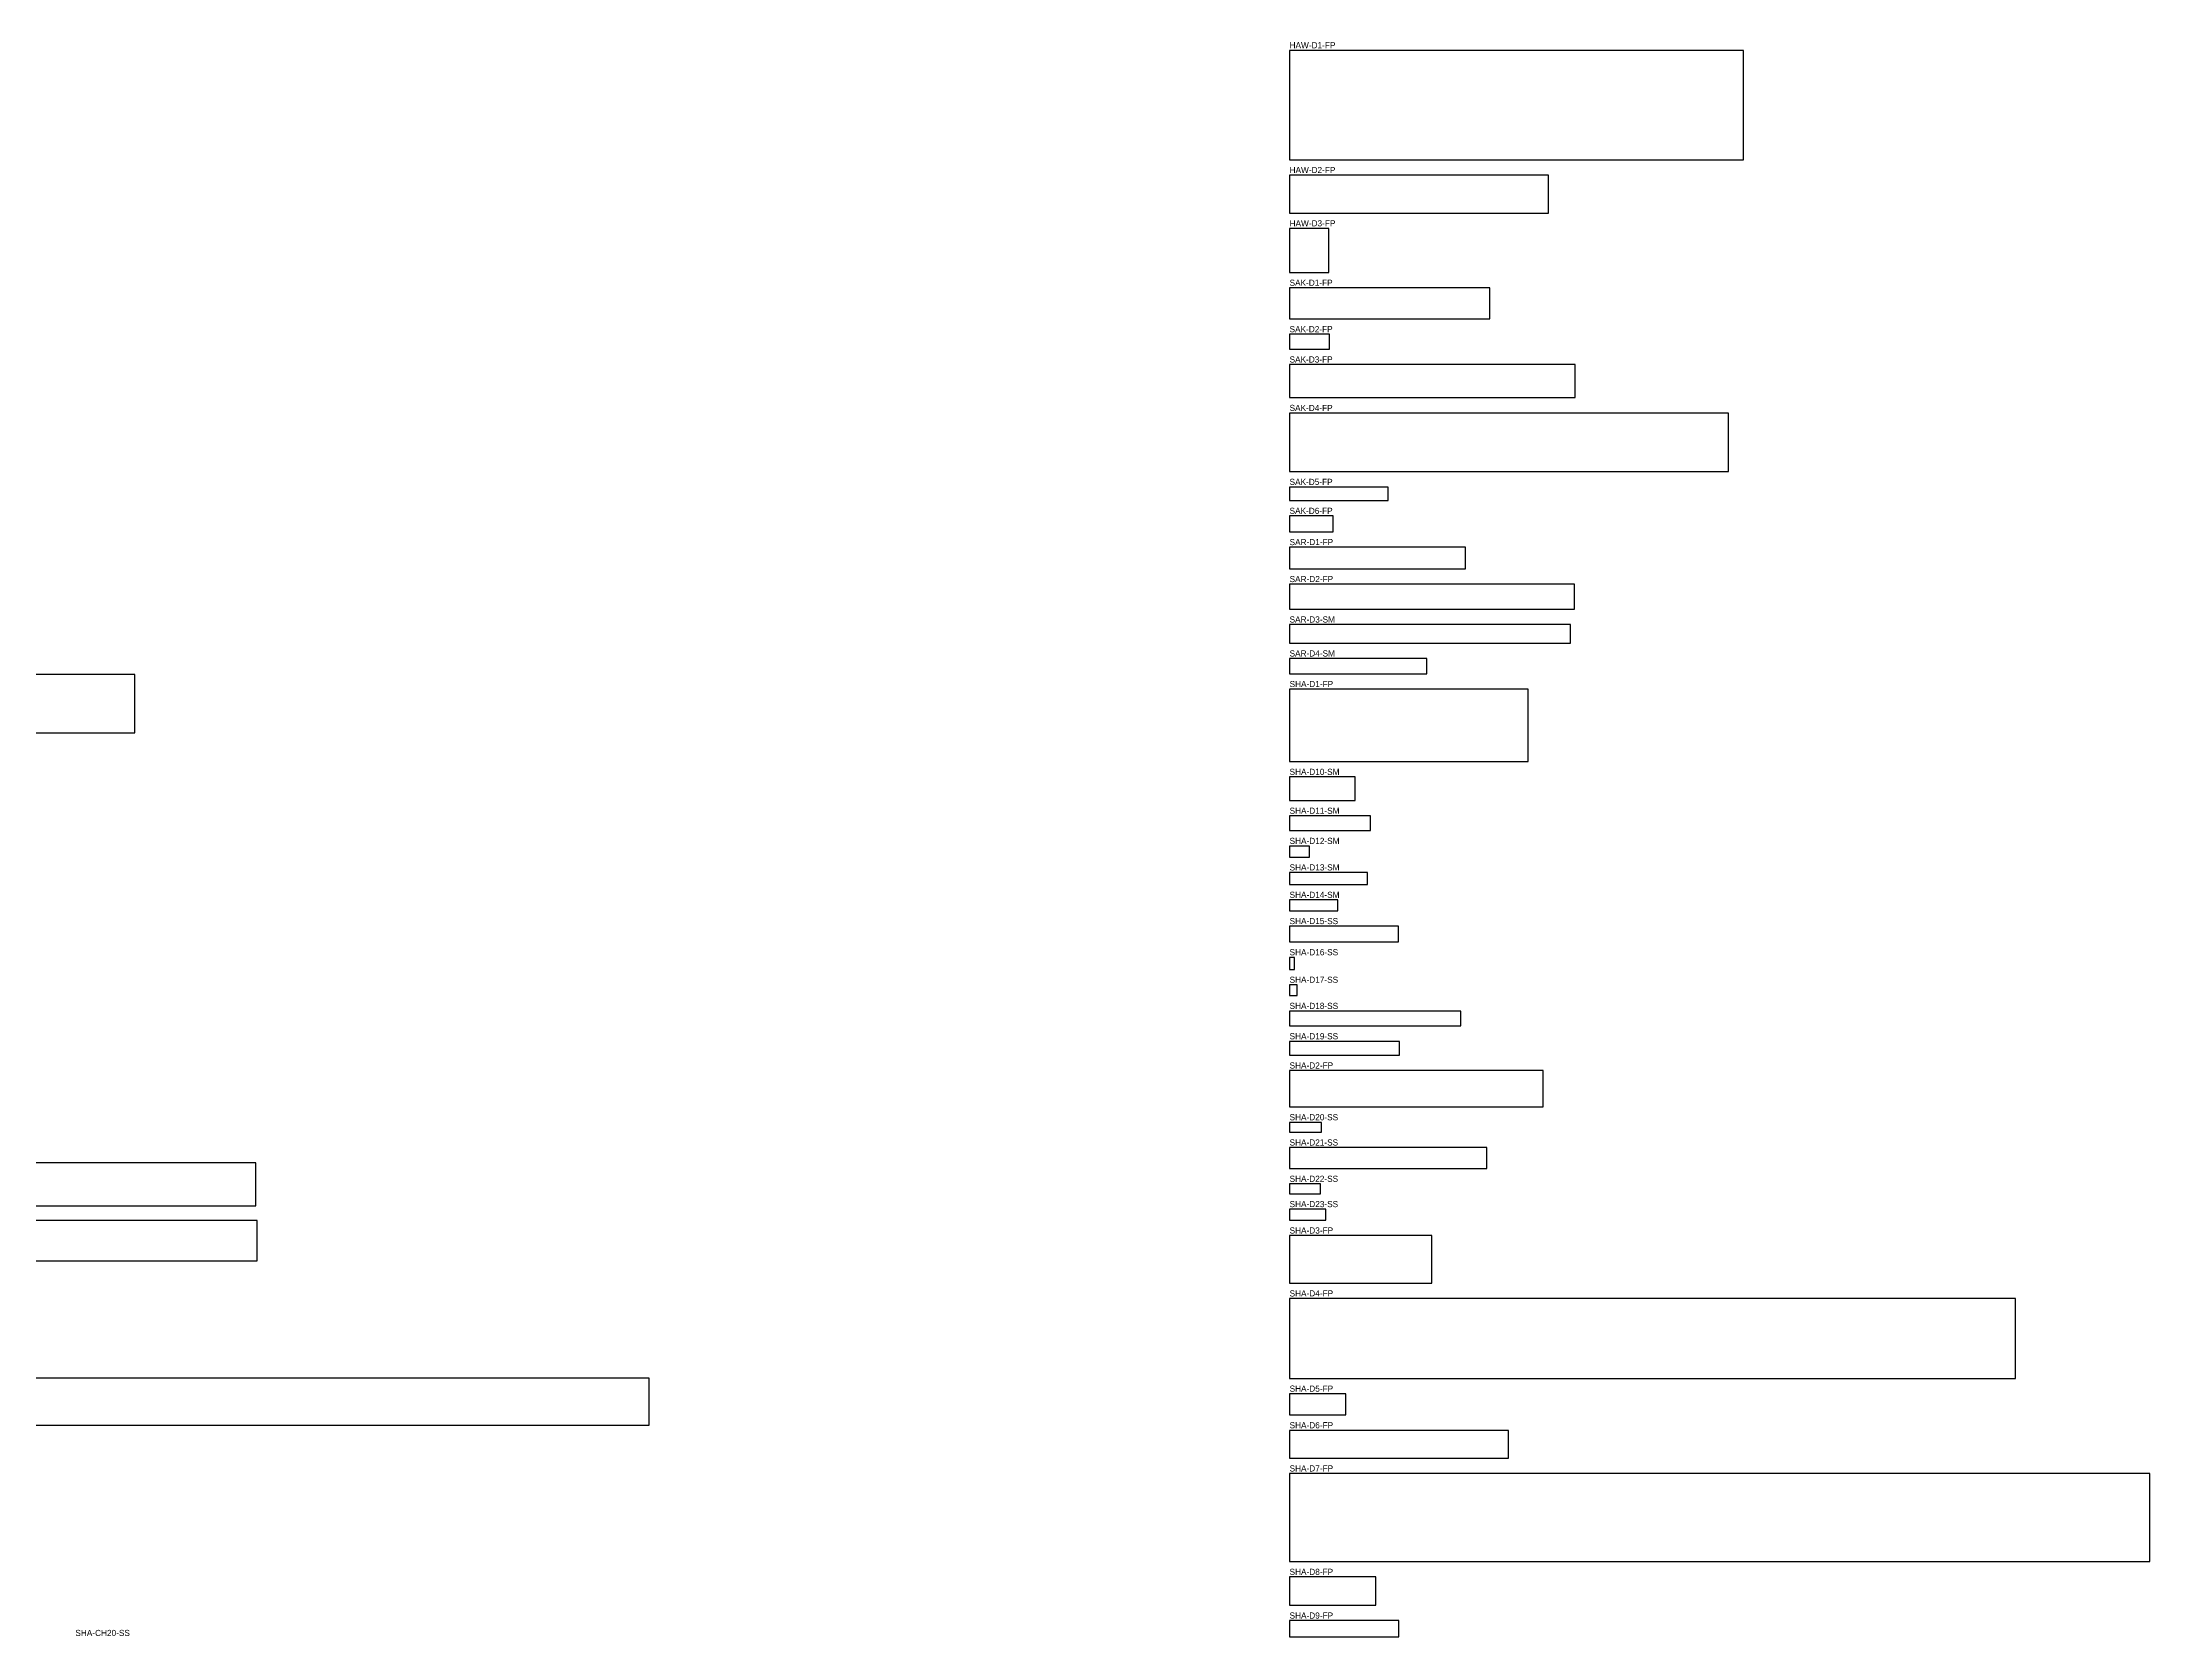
# Model space of a CAD drawing. Header units: metres. Extents: x 461274 to 520319, y 2645886 to 2678000.
# Drawn here: x 499812 to 520319, y 2661413 to 2676936 of the extents above; entities that cross this region are included whole.
import ezdxf

# ---------------------------------------------------------------- set-up
doc = ezdxf.new("R2010")
doc.units = ezdxf.units.M

msp = doc.modelspace()

# ---------------------------------------------------------------- linework, layer by layer
at = {"layer": 'PV_CH'}
for points in [[(490796.79, 2670212.88), (500713.49, 2670212.88), (500713.49, 2670780.58), (490796.79, 2670780.58)], [(495401.98, 2665609.08), (501889.28, 2665609.08), (501889.28, 2666026.48), (495401.98, 2666026.48)], [(495097.18, 2665073.89), (501904.98, 2665073.89), (501904.98, 2665464.59), (495097.18, 2665464.59)], [(497417.65, 2663473.94), (505718.85, 2663473.94), (505718.85, 2663930.54), (497417.65, 2663930.54)]]:
    msp.add_lwpolyline(points, close=True, dxfattribs=at)
at = {"layer": 'PV_D'}
for points in [[(511948.44, 2675790.97), (516364.54, 2675790.97), (516364.54, 2676855.77), (511948.44, 2676855.77)], [(511948.44, 2675272.17), (514467.84, 2675272.17), (514467.84, 2675640.97), (511948.44, 2675640.97)], [(511948.44, 2674693.67), (512329.94, 2674693.67), (512329.94, 2675122.17), (511948.44, 2675122.17)], [(511948.44, 2674241.67), (513896.64, 2674241.67), (513896.64, 2674543.67), (511948.44, 2674543.67)], [(511948.44, 2673947.07), (512337.14, 2673947.07), (512337.14, 2674091.67), (511948.44, 2674091.67)], [(511948.44, 2673475.17), (514728.54, 2673475.17), (514728.54, 2673797.07), (511948.44, 2673797.07)], [(511948.44, 2672755.17), (516220.44, 2672755.17), (516220.44, 2673325.17), (511948.44, 2673325.17)], [(511948.44, 2672473.47), (512906.44, 2672473.47), (512906.44, 2672605.17), (511948.44, 2672605.17)], [(511948.44, 2672169.47), (512373.34, 2672169.47), (512373.34, 2672323.47), (511948.44, 2672323.47)], [(511948.44, 2671809.77), (513661.24, 2671809.77), (513661.24, 2672019.47), (511948.44, 2672019.47)], [(511948.44, 2671416.17), (514719.44, 2671416.17), (514719.44, 2671659.77), (511948.44, 2671659.77)], [(511948.44, 2671085.47), (514682.74, 2671085.47), (514682.74, 2671266.17), (511948.44, 2671266.17)], [(511948.44, 2670787.87), (513285.34, 2670787.87), (513285.34, 2670935.47), (511948.44, 2670935.47)], [(511948.44, 2669932.87), (514268.34, 2669932.87), (514268.34, 2670637.87), (511948.44, 2670637.87)], [(511948.44, 2669554.27), (512586.94, 2669554.27), (512586.94, 2669782.87), (511948.44, 2669782.87)], [(511948.44, 2669260.67), (512735.04, 2669260.67), (512735.04, 2669404.27), (511948.44, 2669404.27)], [(511948.44, 2669003.07), (512142.34, 2669003.07), (512142.34, 2669110.67), (511948.44, 2669110.67)], [(511948.44, 2668735.97), (512706.44, 2668735.97), (512706.44, 2668853.07), (511948.44, 2668853.07)], [(511948.44, 2668480.57), (512418.34, 2668480.57), (512418.34, 2668585.97), (511948.44, 2668585.97)], [(511948.44, 2668177.17), (513006.74, 2668177.17), (513006.74, 2668330.57), (511948.44, 2668330.57)], [(511948.44, 2667909.47), (511995.74, 2667909.47), (511995.74, 2668027.17), (511948.44, 2668027.17)], [(511948.44, 2667654.67), (512020.84, 2667654.67), (512020.84, 2667759.47), (511948.44, 2667759.47)], [(511948.44, 2667359.47), (513616.24, 2667359.47), (513616.24, 2667504.67), (511948.44, 2667504.67)], [(511948.44, 2667074.97), (513017.34, 2667074.97), (513017.34, 2667209.47), (511948.44, 2667209.47)], [(511948.44, 2666571.07), (514414.34, 2666571.07), (514414.34, 2666924.97), (511948.44, 2666924.97)], [(511948.44, 2666325.37), (512257.54, 2666325.37), (512257.54, 2666421.07), (511948.44, 2666421.07)], [(511948.44, 2665971.97), (513868.74, 2665971.97), (513868.74, 2666175.37), (511948.44, 2666175.37)], [(511948.44, 2665725.67), (512248.44, 2665725.67), (512248.44, 2665821.97), (511948.44, 2665821.97)], [(511948.44, 2665468.77), (512301.34, 2665468.77), (512301.34, 2665575.67), (511948.44, 2665575.67)], [(511948.44, 2664856.07), (513332.14, 2664856.07), (513332.14, 2665318.77), (511948.44, 2665318.77)], [(511948.44, 2663929.27), (519012.44, 2663929.27), (519012.44, 2664706.07), (511948.44, 2664706.07)], [(511948.44, 2663572.87), (512496.54, 2663572.87), (512496.54, 2663779.27), (511948.44, 2663779.27)], [(511948.44, 2663152.57), (514079.84, 2663152.57), (514079.84, 2663422.87), (511948.44, 2663422.87)], [(511948.44, 2662145.77), (520318.54, 2662145.77), (520318.54, 2663002.57), (511948.44, 2663002.57)], [(511948.44, 2661720.67), (512786.44, 2661720.67), (512786.44, 2661995.77), (511948.44, 2661995.77)], [(511948.44, 2661412.97), (513011.34, 2661412.97), (513011.34, 2661570.67), (511948.44, 2661570.67)]]:
    msp.add_lwpolyline(points, close=True, dxfattribs=at)

# ---------------------------------------------------------------- texts
at = {"layer": 'PV_CH'}
msp.add_text('SHA-CH20-SS', height=60, dxfattribs=at).set_placement((500134.65, 2661420.96))
at = {"layer": 'PV_D'}
for s, p in [('HAW-D1-FP', (511948.44, 2676875.77)), ('HAW-D2-FP', (511948.44, 2675660.97)), ('HAW-D3-FP', (511948.44, 2675142.17)), ('SAK-D1-FP', (511948.44, 2674563.67)), ('SAK-D2-FP', (511948.44, 2674111.67)), ('SAK-D3-FP', (511948.44, 2673817.07)), ('SAK-D4-FP', (511948.44, 2673345.17)), ('SAK-D5-FP', (511948.44, 2672625.17)), ('SAK-D6-FP', (511948.44, 2672343.47)), ('SAR-D1-FP', (511948.44, 2672039.47)), ('SAR-D2-FP', (511948.44, 2671679.77)), ('SAR-D3-SM', (511948.44, 2671286.17)), ('SAR-D4-SM', (511948.44, 2670955.47)), ('SHA-D1-FP', (511948.44, 2670657.87)), ('SHA-D10-SM', (511948.44, 2669802.87)), ('SHA-D11-SM', (511948.44, 2669424.27)), ('SHA-D12-SM', (511948.44, 2669130.67)), ('SHA-D13-SM', (511948.44, 2668873.07)), ('SHA-D14-SM', (511948.44, 2668605.97)), ('SHA-D15-SS', (511948.44, 2668350.57)), ('SHA-D16-SS', (511948.44, 2668047.17)), ('SHA-D17-SS', (511948.44, 2667779.47)), ('SHA-D18-SS', (511948.44, 2667524.67)), ('SHA-D19-SS', (511948.44, 2667229.47)), ('SHA-D2-FP', (511948.44, 2666944.97)), ('SHA-D20-SS', (511948.44, 2666441.07)), ('SHA-D21-SS', (511948.44, 2666195.37)), ('SHA-D22-SS', (511948.44, 2665841.97)), ('SHA-D23-SS', (511948.44, 2665595.67)), ('SHA-D3-FP', (511948.44, 2665338.77)), ('SHA-D4-FP', (511948.44, 2664726.07)), ('SHA-D5-FP', (511948.44, 2663799.27)), ('SHA-D6-FP', (511948.44, 2663442.87)), ('SHA-D7-FP', (511948.44, 2663022.57)), ('SHA-D8-FP', (511948.44, 2662015.77)), ('SHA-D9-FP', (511948.44, 2661590.67))]:
    msp.add_text(s, height=60, dxfattribs=at).set_placement(p)

doc.saveas('drawing.dxf')
